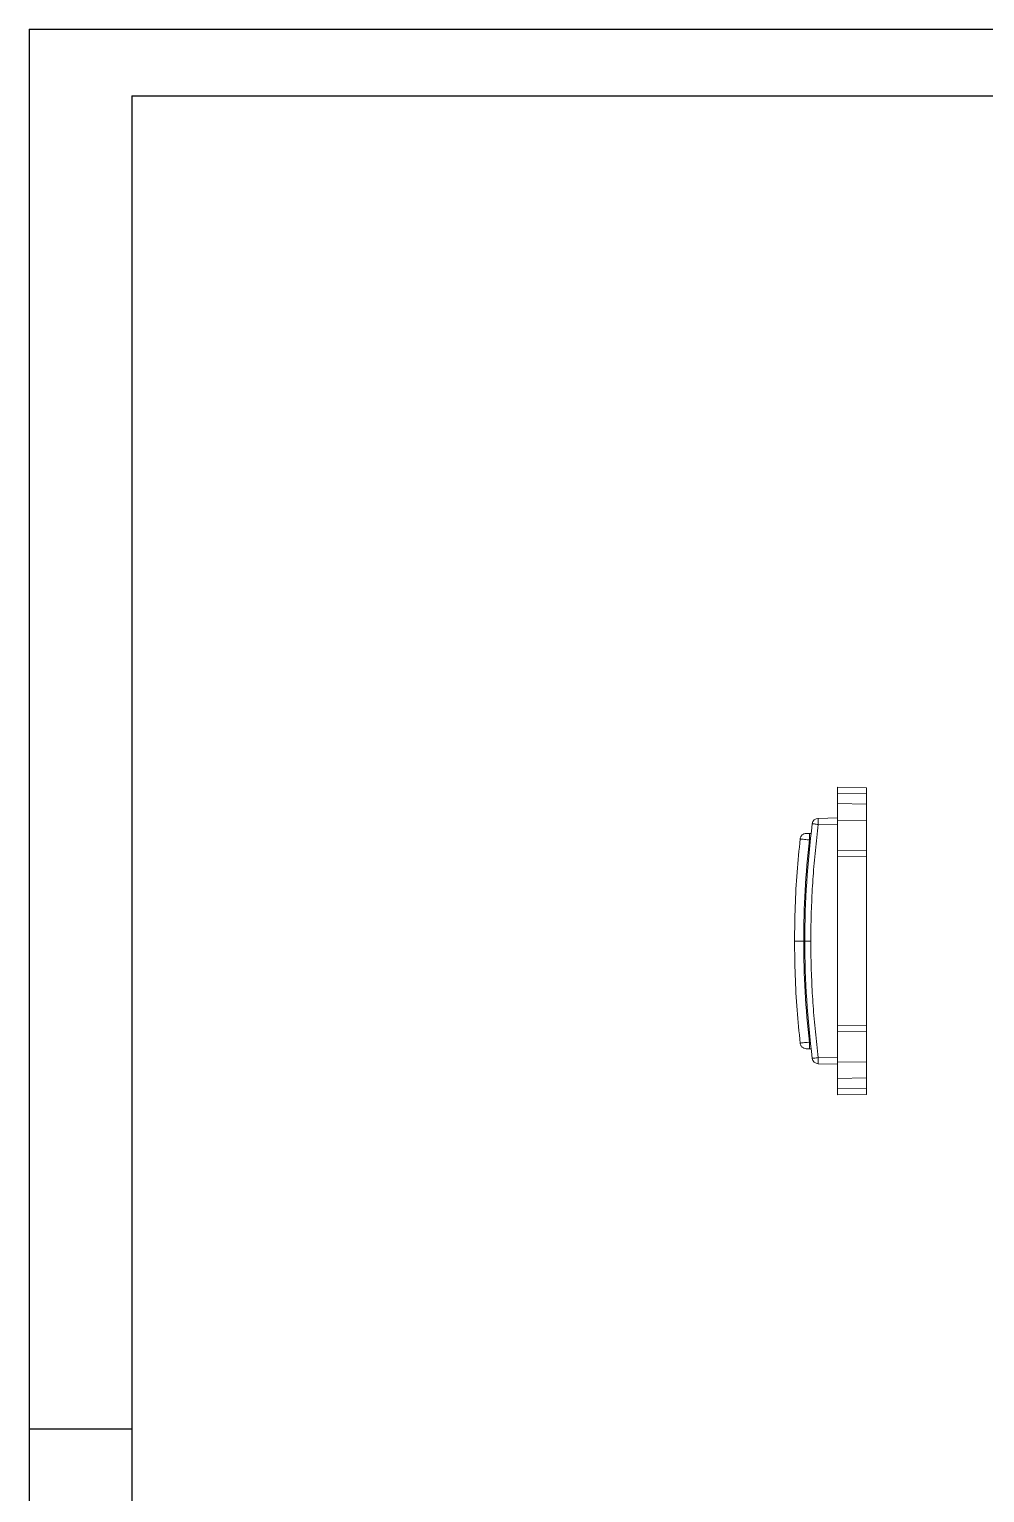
# Model space of a CAD drawing. Header units: inches. Extents: x 1474 to 3696, y 573 to 1061.
# Drawn here: x 3503.1 to 3549.7, y 638.1 to 709.5 of the extents above; entities that cross this region are included whole.
import ezdxf

# ---------------------------------------------------------------- set-up
doc = ezdxf.new("R2010")
doc.units = ezdxf.units.IN

msp = doc.modelspace()

# ---------------------------------------------------------------- linework, layer by layer
for p, q in [((3503.087, 709.484), (3696.177, 709.484)), ((3503.087, 709.484), (3503.087, 572.957)), ((3508.084, 706.234), (3692.926, 706.234)), ((3508.084, 706.234), (3508.084, 576.207)), ((3508.084, 641.221), (3503.087, 641.221))]:
    msp.add_line(p, q)
at = {"color": 7, "linetype": 'Continuous', "lineweight": 15}
for p, q in [((3542.494, 672.526), (3543.894, 672.501)), ((3542.494, 672.526), (3542.494, 672.226)), ((3543.894, 672.201), (3542.494, 672.226)), ((3542.494, 672.226), (3542.494, 671.726)), ((3543.894, 672.201), (3543.894, 672.501)), ((3543.894, 671.701), (3542.494, 671.726)), ((3542.494, 671.726), (3542.494, 670.926)), ((3543.894, 671.701), (3543.894, 672.201)), ((3543.894, 670.909), (3543.894, 671.701)), ((3541.551, 671.009), (3542.494, 671.026)), ((3542.494, 670.926), (3543.894, 670.909)), ((3542.494, 670.926), (3542.494, 669.426)), ((3543.894, 669.45), (3543.894, 670.909)), ((3541.201, 670.275), (3541.118, 670.275)), ((3541.551, 670.709), (3542.494, 670.726)), ((3541.118, 669.959), (3541.165, 669.959)), ((3542.494, 669.426), (3543.894, 669.45)), ((3542.494, 669.426), (3542.494, 669.126)), ((3543.894, 669.45), (3543.894, 669.15)), ((3543.894, 669.15), (3542.494, 669.126)), ((3542.494, 669.126), (3542.494, 660.925)), ((3543.894, 660.901), (3543.894, 669.15)), ((3542.494, 660.925), (3543.894, 660.901)), ((3542.494, 660.925), (3542.494, 660.626)), ((3543.894, 660.901), (3543.894, 660.601)), ((3541.165, 660.092), (3541.118, 660.092)), ((3543.894, 660.601), (3542.494, 660.626)), ((3542.494, 659.126), (3542.494, 660.626)), ((3543.894, 659.142), (3543.894, 660.601)), ((3541.118, 659.776), (3541.201, 659.776)), ((3541.551, 659.342), (3542.494, 659.325)), ((3541.551, 659.042), (3542.494, 659.026)), ((3543.894, 659.142), (3542.494, 659.126)), ((3542.494, 658.326), (3542.494, 659.126)), ((3543.894, 658.35), (3543.894, 659.142)), ((3543.894, 658.35), (3542.494, 658.326)), ((3542.494, 657.825), (3542.494, 658.326)), ((3543.894, 657.85), (3543.894, 658.35)), ((3543.894, 657.85), (3542.494, 657.825)), ((3542.494, 657.825), (3542.494, 657.526)), ((3542.494, 657.526), (3543.894, 657.55)), ((3543.894, 657.55), (3543.894, 657.85))]:
    msp.add_line(p, q, dxfattribs=at)
for centre, radius, start, end in [((3541.557, 670.709), 0.3, 91, 172.69508), ((3542.295, 670.947), 0.746, 175.20948, 181.96489), ((3554.428, 670.947), 12.879, 180.11385, 181.05737), ((3541.557, 659.342), 0.3, 187.30492, 269), ((3554.428, 659.104), 12.879, 178.94263, 179.88615), ((3542.295, 659.104), 0.746, 178.03511, 184.79052)]:
    msp.add_arc(centre, radius, start, end, dxfattribs=at)
for points, knots in [([(3540.966, 670.275), (3540.926, 670.271), (3540.866, 670.264), (3540.794, 670.224), (3540.745, 670.182), (3540.707, 670.13), (3540.677, 670.072), (3540.674, 670.029), (3540.673, 670.008)], [0, 0, 0, 0, 0.267319, 0.412042, 0.560042, 0.707961, 0.852449, 1, 1, 1, 1]), ([(3540.966, 670.275), (3540.966, 670.275), (3540.967, 670.275), (3540.978, 670.275), (3541, 670.275), (3541.035, 670.275), (3541.075, 670.275), (3541.103, 670.275), (3541.118, 670.275)], [0, 0, 0, 0, 0.125042, 0.258673, 0.450442, 0.647214, 0.820148, 1, 1, 1, 1]), ([(3541.118, 669.959), (3541.118, 670.04), (3541.118, 670.123), (3541.118, 670.241), (3541.118, 670.275), (3541.118, 670.275)], [0, 0, 0, 0, 0.5, 0.5, 1, 1, 1, 1]), ([(3541.551, 670.709), (3541.525, 670.499), (3541.473, 670.078), (3541.406, 669.447), (3541.348, 668.816), (3541.298, 668.184), (3541.258, 667.553), (3541.227, 666.921), (3541.205, 666.289), (3541.191, 665.657), (3541.189, 665.236), (3541.189, 665.026)], [0, 0, 0, 0, 0.111556, 0.222948, 0.334199, 0.445332, 0.556368, 0.66733, 0.778241, 0.889124, 1, 1, 1, 1]), ([(3541.259, 670.747), (3541.259, 670.747), (3541.262, 670.747), (3541.29, 670.742), (3541.359, 670.734), (3541.448, 670.723), (3541.517, 670.714), (3541.551, 670.709)], [0, 0, 0, 0, 0.081602, 0.340594, 0.546345, 0.779324, 1, 1, 1, 1]), ([(3540.668, 670.008), (3540.614, 669.469), (3540.505, 668.372), (3540.413, 666.709), (3540.4, 665.587), (3540.394, 665.026)], [0, 0, 0, 0, 0.3259367, 0.6629659, 1, 1, 1, 1]), ([(3540.394, 665.026), (3540.4, 664.464), (3540.413, 663.342), (3540.505, 661.679), (3540.614, 660.582), (3540.668, 660.043)], [0, 0, 0, 0, 0.3370341, 0.6740633, 1, 1, 1, 1]), ([(3540.894, 665.026), (3540.894, 665.026), (3540.922, 665.026), (3541.037, 665.026), (3541.118, 665.026), (3541.189, 665.026)], [0, 0, 0, 0, 0.5, 0.5, 1, 1, 1, 1]), ([(3541.189, 665.026), (3541.189, 664.815), (3541.191, 664.394), (3541.205, 663.762), (3541.227, 663.13), (3541.258, 662.498), (3541.298, 661.867), (3541.348, 661.235), (3541.406, 660.604), (3541.473, 659.973), (3541.525, 659.552), (3541.551, 659.342)], [0, 0, 0, 0, 0.110878, 0.221762, 0.332674, 0.443637, 0.554673, 0.665805, 0.777056, 0.888446, 1, 1, 1, 1]), ([(3541.118, 659.776), (3541.118, 659.776), (3541.118, 659.81), (3541.118, 659.928), (3541.118, 660.011), (3541.118, 660.092)], [0, 0, 0, 0, 0.5, 0.5, 1, 1, 1, 1]), ([(3540.673, 660.043), (3540.674, 660.022), (3540.677, 659.979), (3540.707, 659.921), (3540.745, 659.869), (3540.794, 659.827), (3540.866, 659.787), (3540.927, 659.78), (3540.966, 659.776)], [0, 0, 0, 0, 0.147611, 0.292097, 0.440009, 0.588, 0.73271, 1, 1, 1, 1]), ([(3541.118, 659.776), (3541.078, 659.776), (3541.038, 659.776), (3540.982, 659.776), (3540.965, 659.776), (3540.966, 659.776)], [0, 0, 0, 0, 0.5, 0.5, 1, 1, 1, 1]), ([(3541.551, 659.342), (3541.482, 659.333), (3541.401, 659.323), (3541.287, 659.308), (3541.259, 659.304), (3541.259, 659.304)], [0, 0, 0, 0, 0.5, 0.5, 1, 1, 1, 1])]:
    msp.add_open_spline(points, degree=3, knots=knots, dxfattribs=at)
for points in [[(3541.259, 670.747), (3541.016, 668.85), (3540.894, 666.938), (3540.894, 665.026)], [(3540.844, 665.026), (3540.844, 666.674), (3540.935, 668.323), (3541.118, 669.959)], [(3541.118, 660.092), (3540.935, 661.728), (3540.844, 663.377), (3540.844, 665.026)], [(3540.894, 665.026), (3540.894, 663.113), (3541.016, 661.201), (3541.259, 659.304)]]:
    msp.add_open_spline(points, degree=3, dxfattribs=at)
at = {"color": 8, "linetype": 'Continuous', "lineweight": 15}
for points, knots in [([(3541.118, 669.959), (3541.083, 669.961), (3541, 669.968), (3540.871, 669.979), (3540.765, 669.991), (3540.7, 669.999), (3540.671, 670.005), (3540.67, 670.007), (3540.67, 670.008)], [0, 0, 0, 0, 0.146186, 0.353604, 0.579828, 0.743052, 0.895425, 1, 1, 1, 1]), ([(3540.844, 665.026), (3540.79, 665.026), (3540.732, 665.026), (3540.62, 665.026), (3540.567, 665.026), (3540.48, 665.026), (3540.446, 665.026), (3540.403, 665.026), (3540.394, 665.026), (3540.394, 665.026)], [0, 0, 0, 0, 0.25, 0.25, 0.5, 0.5, 0.75, 0.75, 1, 1, 1, 1]), ([(3540.67, 660.043), (3540.67, 660.044), (3540.671, 660.046), (3540.7, 660.052), (3540.765, 660.06), (3540.871, 660.072), (3541, 660.083), (3541.083, 660.09), (3541.118, 660.092)], [0, 0, 0, 0, 0.1033705, 0.256025, 0.4193836, 0.6459561, 0.8536092, 1, 1, 1, 1])]:
    msp.add_open_spline(points, degree=3, knots=knots, dxfattribs=at)

doc.saveas('drawing.dxf')
